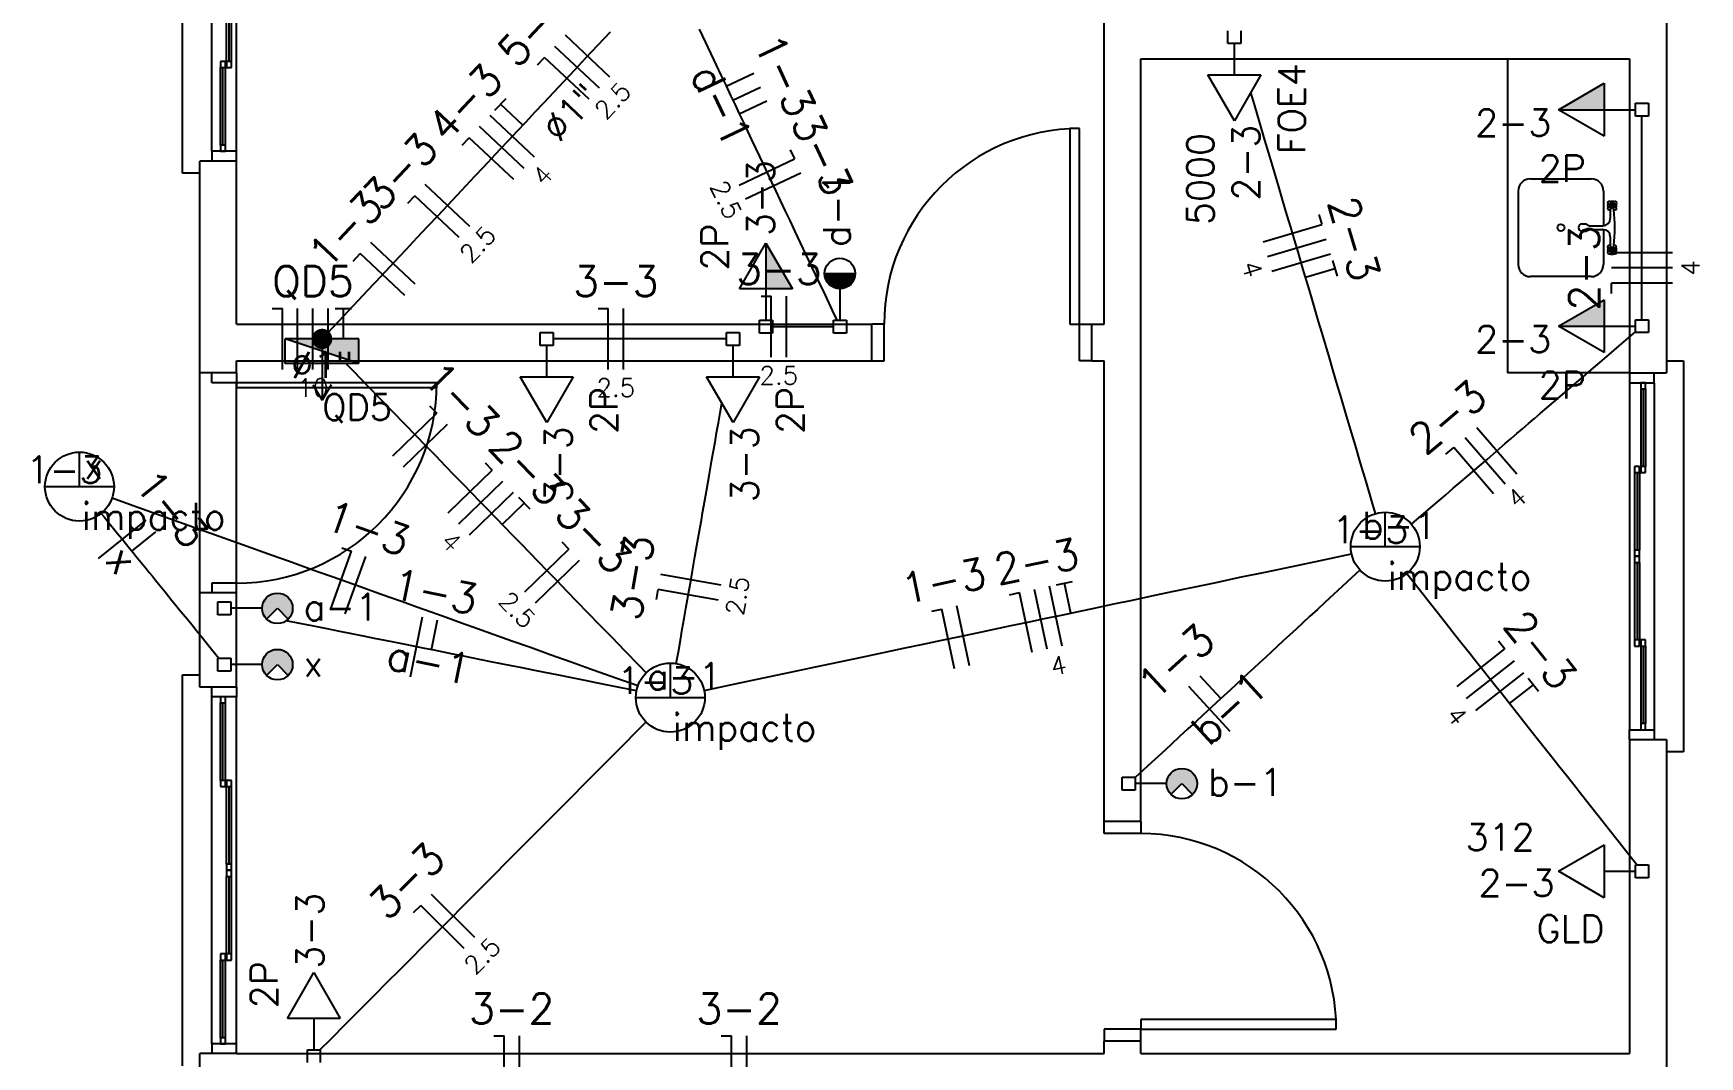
# Model space of a CAD drawing. Extents: x 241 to 398, y 106 to 179.
# Drawn here: x 366.01 to 372.83, y 126.68 to 130.87 of the extents above; entities that cross this region are included whole.
import ezdxf
from ezdxf.enums import TextEntityAlignment as Align

# ---------------------------------------------------------------- set-up
doc = ezdxf.new("R2010")
doc.units = 0
for name, color, linetype in [('ALVVISTA', 8, 'CONTINUOUS'), ('EL-CONDUTOS', 4, 'CONTINUOUS'), ('EL-FIOS', 9, 'CONTINUOUS'), ('EL-PONTOS', 9, 'CONTINUOUS'), ('EL-TEXTOS_CONDUTOS', 7, 'CONTINUOUS'), ('EL-TEXTOS_FIOS', 7, 'CONTINUOUS'), ('EL-TEXTOS_PONTOS', 5, 'CONTINUOUS'), ('P-SIMBOL', 5, 'CONTINUOUS')]:
    doc.layers.add(name, color=color, linetype=linetype)
doc.styles.add('ARIAL', font='romans.shx')

msp = doc.modelspace()

# ---------------------------------------------------------------- hatches: boundary and pattern name
at = {"layer": 'P-SIMBOL'}
for points in [[(372.4356, 130.5545), (372.2481, 130.5545), (372.4356, 130.6627)], [(369.006, 129.8211), (369.006, 130.0086), (369.1143, 129.8211)], [(369.2462, 129.8841), (369.3087, 129.8841), (369.3087, 129.8216), (369.299, 129.8221), (369.2821, 129.8276), (369.2716, 129.8336), (369.2636, 129.8406), (369.2556, 129.8511), (369.2494, 129.8641), (369.2466, 129.8771), (369.2467, 129.8841)], [(369.3712, 129.8841), (369.3087, 129.8841), (369.3087, 129.8216), (369.3184, 129.8221), (369.3353, 129.8276), (369.3458, 129.8336), (369.3538, 129.8406), (369.3618, 129.8511), (369.368, 129.8641), (369.3708, 129.8771), (369.3707, 129.8841)], [(372.4356, 129.6689), (372.2481, 129.6689), (372.4356, 129.7771)], [(367.3405, 129.5167), (367.3405, 129.6166), (367.0396, 129.6166)], [(366.9632, 128.5582), (367.0072, 128.5142), (367.0077, 128.5142), (366.9642, 128.4697), (366.9617, 128.4717), (366.9566, 128.4782), (366.9512, 128.4882), (366.9476, 128.4962), (366.9456, 128.5062), (366.9456, 128.5207), (366.9487, 128.5347), (366.9532, 128.5457)], [(366.9632, 128.5582), (367.0072, 128.5142), (367.0077, 128.5142), (366.9642, 128.4697), (366.9617, 128.4717), (366.9566, 128.4782), (366.9512, 128.4882), (366.9476, 128.4962), (366.9456, 128.5062), (366.9456, 128.5207), (366.9487, 128.5347), (366.9532, 128.5457)], [(366.9627, 128.5575), (367.0067, 128.5136), (367.0067, 128.5135), (367.0067, 128.5132), (367.0511, 128.5567), (367.0491, 128.5589), (367.0426, 128.5638), (367.0327, 128.5697), (367.0247, 128.5731), (367.0146, 128.5749), (367.0002, 128.5751), (366.9862, 128.5721), (366.9752, 128.5675), (366.9626, 128.5573)], [(367.0512, 128.5582), (367.0072, 128.5142), (367.0507, 128.4697), (367.0527, 128.4717), (367.0576, 128.4782), (367.0637, 128.4882), (367.0667, 128.4962), (367.0686, 128.5062), (367.0686, 128.5207), (367.0657, 128.5347), (367.0612, 128.5457)], [(367.0512, 128.5582), (367.0072, 128.5142), (367.0507, 128.4697), (367.0527, 128.4717), (367.0576, 128.4782), (367.0637, 128.4882), (367.0667, 128.4962), (367.0686, 128.5062), (367.0686, 128.5207), (367.0657, 128.5347), (367.0612, 128.5457)], [(366.9632, 128.3278), (367.0072, 128.2838), (367.0077, 128.2838), (366.9642, 128.2393), (366.9617, 128.2413), (366.9567, 128.2478), (366.9512, 128.2578), (366.9477, 128.2658), (366.9457, 128.2758), (366.9457, 128.2903), (366.9487, 128.3043), (366.9532, 128.3153)], [(366.9632, 128.3278), (367.0072, 128.2838), (367.0077, 128.2838), (366.9642, 128.2393), (366.9617, 128.2413), (366.9567, 128.2478), (366.9512, 128.2578), (366.9477, 128.2658), (366.9457, 128.2758), (366.9457, 128.2903), (366.9487, 128.3043), (366.9532, 128.3153)], [(366.9627, 128.3272), (367.0067, 128.2832), (367.0067, 128.2831), (367.0067, 128.2829), (367.0512, 128.3264), (367.0492, 128.3286), (367.0427, 128.3334), (367.0327, 128.3394), (367.0247, 128.3427), (367.0147, 128.3446), (367.0002, 128.3448), (366.9862, 128.3418), (366.9752, 128.3371), (366.9627, 128.327)], [(367.0512, 128.3278), (367.0072, 128.2838), (367.0507, 128.2393), (367.0527, 128.2413), (367.0577, 128.2478), (367.0637, 128.2578), (367.0667, 128.2658), (367.0687, 128.2758), (367.0687, 128.2903), (367.0657, 128.3043), (367.0612, 128.3153)], [(367.0512, 128.3278), (367.0072, 128.2838), (367.0507, 128.2393), (367.0527, 128.2413), (367.0577, 128.2478), (367.0637, 128.2578), (367.0667, 128.2658), (367.0687, 128.2758), (367.0687, 128.2903), (367.0657, 128.3043), (367.0612, 128.3153)], [(370.6637, 127.8407), (370.7077, 127.7967), (370.7082, 127.7967), (370.6647, 127.7522), (370.6622, 127.7542), (370.6571, 127.7607), (370.6517, 127.7707), (370.6481, 127.7787), (370.6461, 127.7887), (370.6461, 127.8032), (370.6492, 127.8172), (370.6537, 127.8282)], [(370.6637, 127.8407), (370.7077, 127.7967), (370.7082, 127.7967), (370.6647, 127.7522), (370.6622, 127.7542), (370.6571, 127.7607), (370.6517, 127.7707), (370.6481, 127.7787), (370.6461, 127.7887), (370.6461, 127.8032), (370.6492, 127.8172), (370.6537, 127.8282)], [(370.6632, 127.84), (370.7072, 127.7961), (370.7072, 127.796), (370.7072, 127.7957), (370.7516, 127.8392), (370.7496, 127.8414), (370.7431, 127.8463), (370.7332, 127.8522), (370.7252, 127.8556), (370.7151, 127.8574), (370.7007, 127.8576), (370.6867, 127.8546), (370.6757, 127.85), (370.6631, 127.8398)], [(370.7517, 127.8407), (370.7077, 127.7967), (370.7512, 127.7522), (370.7532, 127.7542), (370.7581, 127.7607), (370.7642, 127.7707), (370.7672, 127.7787), (370.7691, 127.7887), (370.7691, 127.8032), (370.7662, 127.8172), (370.7617, 127.8282)], [(370.7517, 127.8407), (370.7077, 127.7967), (370.7512, 127.7522), (370.7532, 127.7542), (370.7581, 127.7607), (370.7642, 127.7707), (370.7672, 127.7787), (370.7691, 127.7887), (370.7691, 127.8032), (370.7662, 127.8172), (370.7617, 127.8282)]]:
    msp.add_hatch(color=256, dxfattribs=at).paths.add_polyline_path(points)

# ---------------------------------------------------------------- linework, layer by layer
at = {"layer": 'ALVVISTA'}
for p, q in [((366.6196, 130.2948), (366.6196, 131.8948)), ((366.7396, 130.3848), (366.7396, 131.8048)), ((366.8396, 130.3848), (366.8396, 131.8048)), ((370.3896, 130.8373), (370.3896, 131.6623)), ((372.6901, 131.3123), (372.6901, 130.8373)), ((366.7996, 130.7523), (366.7996, 131.0698)), ((366.8096, 130.7523), (366.8096, 131.0698)), ((366.8196, 130.7523), (366.8196, 131.0698)), ((370.3896, 129.6773), (370.3896, 130.8373)), ((372.6901, 130.8373), (372.6901, 129.4773)), ((366.7746, 130.7523), (366.7746, 130.7273)), ((366.7946, 130.7523), (366.7746, 130.7523)), ((366.7746, 130.4098), (366.7746, 130.7273)), ((366.7746, 130.7273), (366.7946, 130.7273)), ((366.7846, 130.4098), (366.7846, 130.7273)), ((366.7946, 130.7273), (366.7946, 130.7523)), ((366.7946, 130.4098), (366.7946, 130.7273)), ((366.8196, 130.7523), (366.7996, 130.7523)), ((366.7996, 130.7523), (366.7996, 130.7273)), ((366.7996, 130.7273), (366.8196, 130.7273)), ((366.8196, 130.7273), (366.8196, 130.7523)), ((370.5396, 130.7623), (372.5396, 130.7623)), ((370.5396, 129.6023), (370.5396, 130.7623)), ((372.0396, 130.7623), (372.0396, 129.4773)), ((372.5396, 130.7623), (372.5396, 129.4773)), ((370.2496, 130.4773), (370.2496, 129.6773)), ((370.2896, 130.4773), (370.2496, 130.4773)), ((370.2896, 129.6773), (370.2896, 130.4773)), ((366.8396, 130.3848), (366.7396, 130.3848)), ((366.7396, 130.3848), (366.7396, 130.3448)), ((366.7946, 130.4098), (366.7746, 130.4098)), ((366.7746, 130.4098), (366.7746, 130.3848)), ((366.7746, 130.3848), (366.7946, 130.3848)), ((366.7946, 130.3848), (366.7946, 130.4098)), ((366.8396, 130.3448), (366.8396, 130.3848)), ((366.6896, 130.2948), (366.6196, 130.2948)), ((366.6896, 129.6023), (366.6896, 130.3448)), ((366.8396, 130.3448), (366.6896, 130.3448)), ((366.8396, 129.6773), (366.8396, 130.3448)), ((372.0836, 130.2218), (372.0836, 129.9218)), ((372.1336, 130.2718), (372.3826, 130.2718)), ((372.4326, 130.2218), (372.4326, 130.0798)), ((372.4551, 130.1673), (372.4611, 130.1618)), ((372.4611, 130.1618), (372.4551, 130.1558)), ((372.4621, 130.1748), (372.4681, 130.1688)), ((372.4681, 130.1548), (372.4621, 130.1488)), ((372.4681, 130.1688), (372.4736, 130.1748)), ((372.4681, 130.1548), (372.4736, 130.1488)), ((372.4751, 130.1618), (372.4811, 130.1678)), ((372.4751, 130.1618), (372.4806, 130.1558)), ((372.3451, 130.0873), (372.3601, 130.0873)), ((372.3601, 130.0873), (372.3751, 130.0798)), ((372.4606, 130.1448), (372.4606, 130.1098)), ((372.3451, 130.0573), (372.3601, 130.0573)), ((372.3601, 130.0573), (372.3751, 130.0648)), ((372.3751, 130.0798), (372.4306, 130.0798)), ((372.3751, 130.0648), (372.4306, 130.0648)), ((372.4326, 130.0648), (372.4326, 129.9218)), ((372.4606, 130.0348), (372.4606, 129.9988)), ((372.4551, 129.9873), (372.4606, 129.9818)), ((372.4606, 129.9818), (372.4551, 129.9758)), ((372.4621, 129.9948), (372.4681, 129.9888)), ((372.4681, 129.9748), (372.4621, 129.9688)), ((372.4681, 129.9888), (372.4736, 129.9948)), ((372.4681, 129.9748), (372.4736, 129.9688)), ((372.4751, 129.9818), (372.4811, 129.9878)), ((372.4751, 129.9818), (372.4806, 129.9758)), ((372.3826, 129.8718), (372.1336, 129.8718)), ((366.8396, 129.6773), (369.4396, 129.6773)), ((369.4396, 129.5273), (369.4396, 129.6773)), ((369.4896, 129.6773), (369.4396, 129.6773)), ((369.4896, 129.5273), (369.4896, 129.6773)), ((370.2496, 129.6773), (370.2896, 129.6773)), ((370.2896, 129.5273), (370.2896, 129.6773)), ((370.2896, 129.6773), (370.3396, 129.6773)), ((370.3396, 129.5273), (370.3396, 129.6773)), ((370.3396, 129.6773), (370.3896, 129.6773)), ((366.6896, 129.4773), (366.6896, 129.6023)), ((370.5396, 127.6423), (370.5396, 129.6023)), ((366.6896, 128.5773), (366.6896, 129.4773)), ((366.8396, 129.4773), (366.6896, 129.4773)), ((366.6896, 129.4773), (366.6896, 129.4773)), ((366.7396, 129.4373), (366.7396, 129.4773)), ((366.8396, 129.5273), (369.4396, 129.5273)), ((366.8396, 129.4773), (366.8396, 129.5273)), ((366.8396, 129.4773), (366.8396, 129.4373)), ((369.4396, 129.5273), (369.4896, 129.5273)), ((370.3396, 129.5273), (370.2896, 129.5273)), ((370.3396, 129.5273), (370.3896, 129.5273)), ((370.3896, 127.6423), (370.3896, 129.5273)), ((372.5396, 129.4773), (372.0396, 129.4773)), ((372.5396, 129.4773), (372.6901, 129.4773)), ((372.5396, 129.4773), (372.5396, 129.4373)), ((372.6396, 129.4373), (372.6396, 129.4773)), ((372.6901, 129.5273), (372.7596, 129.5273)), ((372.7596, 129.5273), (372.7596, 127.9273)), ((366.8396, 129.4373), (366.7396, 129.4373)), ((367.6596, 129.4373), (366.8396, 129.4373)), ((366.8396, 128.6173), (366.8396, 129.4373)), ((366.8396, 129.4373), (366.8396, 129.4173)), ((366.8396, 129.4173), (367.6596, 129.4173)), ((367.6596, 129.4173), (367.6596, 129.4373)), ((372.5396, 129.4373), (372.5396, 128.0173)), ((372.5396, 129.4373), (372.6396, 129.4373)), ((372.5851, 129.4373), (372.5851, 129.4123)), ((372.6046, 129.4373), (372.5851, 129.4373)), ((372.5851, 129.4123), (372.5851, 129.0948)), ((372.5851, 129.4123), (372.6046, 129.4123)), ((372.5951, 129.4123), (372.5951, 129.0948)), ((372.6046, 129.4123), (372.6046, 129.4373)), ((372.6046, 129.4123), (372.6046, 129.0948)), ((372.6396, 129.4373), (372.6396, 128.0173)), ((372.5601, 129.0948), (372.5601, 129.0698)), ((372.5796, 129.0948), (372.5601, 129.0948)), ((372.5601, 129.0698), (372.5601, 128.7523)), ((372.5601, 129.0698), (372.5796, 129.0698)), ((372.5701, 129.0698), (372.5701, 128.7523)), ((372.5796, 129.0698), (372.5796, 129.0948)), ((372.5796, 129.0698), (372.5796, 128.7523)), ((372.5851, 129.0948), (372.5851, 129.0698)), ((372.6046, 129.0948), (372.5851, 129.0948)), ((372.5851, 129.0698), (372.6046, 129.0698)), ((372.6046, 129.0698), (372.6046, 129.0948)), ((372.5796, 128.7523), (372.5601, 128.7523)), ((372.5601, 128.7523), (372.5601, 128.7273)), ((372.5601, 128.7273), (372.5796, 128.7273)), ((372.5601, 128.7273), (372.5601, 128.7023)), ((372.5796, 128.7273), (372.5601, 128.7273)), ((372.5796, 128.7273), (372.5796, 128.7523)), ((372.5796, 128.7023), (372.5796, 128.7273)), ((372.5601, 128.7023), (372.5601, 128.3848)), ((372.5601, 128.7023), (372.5796, 128.7023)), ((372.5701, 128.7023), (372.5701, 128.3848)), ((372.5796, 128.7023), (372.5796, 128.3848)), ((366.8396, 128.6173), (366.7396, 128.6173)), ((366.7396, 128.6173), (366.7396, 128.5773)), ((366.8396, 128.5773), (366.8396, 128.6173)), ((366.6896, 128.1923), (366.6896, 128.5773)), ((366.8396, 128.5773), (366.6896, 128.5773)), ((366.6896, 128.5773), (366.6896, 128.5773)), ((366.8396, 128.1923), (366.8396, 128.5773)), ((372.5796, 128.3848), (372.5601, 128.3848)), ((372.5601, 128.3848), (372.5601, 128.3598)), ((372.5796, 128.3598), (372.5796, 128.3848)), ((372.5851, 128.3848), (372.5851, 128.3598)), ((372.6046, 128.3848), (372.5851, 128.3848)), ((372.6046, 128.3598), (372.6046, 128.3848)), ((372.5601, 128.3598), (372.5796, 128.3598)), ((372.5851, 128.3598), (372.5851, 128.0423)), ((372.5851, 128.3598), (372.6046, 128.3598)), ((372.5951, 128.3598), (372.5951, 128.0423)), ((372.6046, 128.3598), (372.6046, 128.0423)), ((366.6196, 126.6423), (366.6196, 128.2423)), ((366.6196, 128.2423), (366.6896, 128.2423)), ((366.8396, 128.1923), (366.6896, 128.1923)), ((366.7396, 128.1523), (366.7396, 128.1923)), ((366.8396, 128.1923), (366.8396, 128.1523)), ((366.7396, 126.7323), (366.7396, 128.1523)), ((366.8396, 128.1523), (366.7396, 128.1523)), ((366.7746, 128.1523), (366.7746, 128.1273)), ((366.7946, 128.1523), (366.7746, 128.1523)), ((366.7746, 127.8098), (366.7746, 128.1273)), ((366.7746, 128.1273), (366.7946, 128.1273)), ((366.7846, 127.8098), (366.7846, 128.1273)), ((366.7946, 128.1273), (366.7946, 128.1523)), ((366.7946, 127.8098), (366.7946, 128.1273)), ((366.8396, 126.7323), (366.8396, 128.1523)), ((372.6046, 128.0423), (372.5851, 128.0423)), ((372.5851, 128.0423), (372.5851, 128.0173)), ((372.6046, 128.0173), (372.6046, 128.0423)), ((372.5396, 127.9773), (372.5396, 128.0173)), ((372.5396, 128.0173), (372.6396, 128.0173)), ((372.5396, 127.9773), (372.5396, 126.6923)), ((372.5396, 127.9773), (372.6901, 127.9773)), ((372.5851, 128.0173), (372.6046, 128.0173)), ((372.6396, 128.0173), (372.6396, 127.9773)), ((372.6901, 127.9773), (372.6901, 126.6173)), ((372.7596, 127.9273), (372.6901, 127.9273)), ((366.7946, 127.8098), (366.7746, 127.8098)), ((366.7746, 127.8098), (366.7746, 127.7848)), ((366.7746, 127.7848), (366.7946, 127.7848)), ((366.7946, 127.7848), (366.7946, 127.8098)), ((366.7996, 127.8098), (366.7996, 127.7848)), ((366.8196, 127.8098), (366.7996, 127.8098)), ((366.7996, 127.4673), (366.7996, 127.7848)), ((366.7996, 127.7848), (366.8196, 127.7848)), ((366.8096, 127.4673), (366.8096, 127.7848)), ((366.8196, 127.7848), (366.8196, 127.8098)), ((366.8196, 127.4673), (366.8196, 127.7848)), ((370.5396, 127.6423), (370.3896, 127.6423)), ((370.3896, 127.5923), (370.3896, 127.6423)), ((370.5396, 127.6423), (370.5396, 127.5923)), ((370.5396, 127.5923), (370.3896, 127.5923)), ((366.8196, 127.4673), (366.7996, 127.4673)), ((366.7996, 127.4673), (366.7996, 127.4423)), ((366.7996, 127.4423), (366.7996, 127.4173)), ((366.8196, 127.4423), (366.7996, 127.4423)), ((366.7996, 127.4423), (366.8196, 127.4423)), ((366.8196, 127.4423), (366.8196, 127.4673)), ((366.8196, 127.4173), (366.8196, 127.4423)), ((366.7996, 127.0998), (366.7996, 127.4173)), ((366.7996, 127.4173), (366.8196, 127.4173)), ((366.8096, 127.0998), (366.8096, 127.4173)), ((366.8196, 127.0998), (366.8196, 127.4173)), ((366.7746, 127.0998), (366.7746, 127.0748)), ((366.7946, 127.0998), (366.7746, 127.0998)), ((366.7946, 127.0748), (366.7946, 127.0998)), ((366.8196, 127.0998), (366.7996, 127.0998)), ((366.7996, 127.0998), (366.7996, 127.0748)), ((366.8196, 127.0748), (366.8196, 127.0998)), ((366.7746, 126.7573), (366.7746, 127.0748)), ((366.7746, 127.0748), (366.7946, 127.0748)), ((366.7846, 126.7573), (366.7846, 127.0748)), ((366.7946, 126.7573), (366.7946, 127.0748)), ((366.7996, 127.0748), (366.8196, 127.0748)), ((371.3396, 126.8323), (370.5396, 126.8323)), ((370.5396, 126.8323), (370.5396, 126.7923)), ((371.3396, 126.7923), (371.3396, 126.8323)), ((366.7946, 126.7573), (366.7746, 126.7573)), ((366.7746, 126.7573), (366.7746, 126.7323)), ((366.7946, 126.7323), (366.7946, 126.7573)), ((370.5396, 126.7923), (370.3896, 126.7923)), ((370.3896, 126.7923), (370.3896, 126.7423)), ((370.5396, 126.7423), (370.3896, 126.7423)), ((370.3896, 126.6923), (370.3896, 126.7423)), ((370.5396, 126.7923), (371.3396, 126.7923)), ((370.5396, 126.7423), (370.5396, 126.7923)), ((370.5396, 126.6923), (370.5396, 126.7423)), ((366.8396, 126.6923), (366.6896, 126.6923)), ((366.6896, 126.6173), (366.6896, 126.6923)), ((366.7396, 126.7323), (366.7396, 126.6923)), ((366.8396, 126.7323), (366.7396, 126.7323)), ((366.7746, 126.7323), (366.7946, 126.7323)), ((366.8396, 126.6923), (366.8396, 126.7323)), ((366.8396, 126.6923), (370.3896, 126.6923)), ((366.8396, 126.6923), (366.8396, 126.6923)), ((370.5396, 126.6923), (372.5396, 126.6923))]:
    msp.add_line(p, q, dxfattribs=at)
for centre, radius in [((372.4561, 130.1738), 0.0062), ((372.4561, 130.1498), 0.0062), ((372.4681, 130.1618), 0.00507), ((372.4796, 130.1498), 0.0062), ((372.4801, 130.1738), 0.0062), ((372.2586, 130.0718), 0.0143), ((372.4561, 129.9938), 0.0062), ((372.4561, 129.9698), 0.0062), ((372.4676, 129.9818), 0.00507), ((372.4796, 129.9938), 0.0062), ((372.4796, 129.9698), 0.0062)]:
    msp.add_circle(centre, radius, dxfattribs=at)
for centre, radius, start, end in [((370.2896, 129.6773), 0.8, 90, 180), ((372.1336, 130.2218), 0.05, 90, 180), ((372.3826, 130.2218), 0.05, 0, 90), ((372.4651, 130.1618), 0.0156, 151.28233, 208.71767), ((372.4681, 130.1568), 0.0229, 71.72559, 109.7467), ((372.4711, 130.1623), 0.0153, 329.57178, 30.42821), ((372.3451, 130.0723), 0.015, 90, 270), ((372.4306, 130.1098), 0.03, 270, 0), ((371.8456, 130.0718), 0.6339, 353.3446, 6.65547), ((372.4306, 130.0348), 0.03, 0, 90), ((372.4651, 129.9818), 0.0156, 151.28233, 208.71767), ((372.4676, 129.9823), 0.0188, 245.24622, 293.3183), ((372.4711, 129.9823), 0.0153, 329.57178, 30.42821), ((372.1336, 129.9218), 0.05, 180, 270), ((372.3826, 129.9218), 0.05, 270, 0), ((366.8396, 129.4373), 0.82, 270, 0), ((370.5396, 126.7923), 0.8, 0, 90)]:
    msp.add_arc(centre, radius, start, end, dxfattribs=at)
at = {"layer": 'EL-CONDUTOS'}
for p, q in [((367.19, 129.6166), (367.19, 129.3666)), ((367.19, 129.6166), (367.19, 129.6166)), ((367.1525, 129.4291), (367.19, 129.3666)), ((367.2275, 129.4291), (367.19, 129.3666))]:
    msp.add_line(p, q, dxfattribs=at)
at = {"layer": 'EL-CONDUTOS', "linetype": 'Continuous'}
for points in [[(367.1901, 129.6166), (367.2567, 129.6876), (367.3193, 129.7542), (367.3779, 129.8167), (367.433, 129.8754), (367.4848, 129.9306), (367.5336, 129.9825), (367.5797, 130.0316), (367.6233, 130.0781), (367.6648, 130.1222), (367.7045, 130.1644), (367.7425, 130.205), (367.7793, 130.2441), (367.815, 130.2822), (367.85, 130.3195), (367.8846, 130.3563), (367.9191, 130.393), (367.9537, 130.4298), (367.9887, 130.4671), (368.0244, 130.5052), (368.0611, 130.5443), (368.0991, 130.5847), (368.1387, 130.6269), (368.1801, 130.671), (368.2237, 130.7174), (368.2696, 130.7664), (368.3183, 130.8182), (368.37, 130.8733)], [(368.7333, 130.8838), (368.7576, 130.8322), (368.7806, 130.7835), (368.8024, 130.7375), (368.8231, 130.6938), (368.8427, 130.6522), (368.8615, 130.6125), (368.8795, 130.5744), (368.897, 130.5375), (368.9139, 130.5017), (368.9305, 130.4667), (368.9468, 130.4321), (368.963, 130.3979), (368.9792, 130.3636), (368.9955, 130.329), (369.0122, 130.2938), (369.0291, 130.2579), (369.0467, 130.2209), (369.0648, 130.1825), (369.0837, 130.1425), (369.1035, 130.1007), (369.1243, 130.0567), (369.1462, 130.0103), (369.1694, 129.9612), (369.194, 129.9092), (369.2201, 129.854), (369.2478, 129.7954), (369.2773, 129.733), (369.2961, 129.6931)], [(371.5, 128.902), (371.485, 128.9526), (371.4613, 129.0329), (371.4389, 129.1086), (371.4177, 129.1801), (371.3977, 129.2477), (371.3788, 129.3117), (371.3608, 129.3725), (371.3436, 129.4304), (371.3273, 129.4857), (371.3115, 129.5388), (371.2964, 129.5901), (371.2817, 129.6398), (371.2673, 129.6883), (371.2532, 129.7359), (371.2392, 129.783), (371.2254, 129.8299), (371.2114, 129.877), (371.1973, 129.9246), (371.183, 129.973), (371.1683, 130.0225), (371.1532, 130.0736), (371.1376, 130.1265), (371.1213, 130.1815), (371.1042, 130.2391), (371.0863, 130.2996), (371.0675, 130.3632), (371.0476, 130.4304), (371.0266, 130.5014), (371.0043, 130.5766), (370.9898, 130.6254)], [(372.5901, 129.6954), (372.5901, 129.7492), (372.5901, 129.7845), (372.5901, 129.8176), (372.5901, 129.8489), (372.5901, 129.8784), (372.5901, 129.9063), (372.5901, 129.9327), (372.5901, 129.9579), (372.5901, 129.9819), (372.5901, 130.005), (372.5901, 130.0273), (372.5901, 130.049), (372.5901, 130.0701), (372.5901, 130.091), (372.5901, 130.1117), (372.5901, 130.1324), (372.5901, 130.1532), (372.5901, 130.1744), (372.5901, 130.196), (372.5901, 130.2183), (372.5901, 130.2414), (372.5901, 130.2655), (372.5901, 130.2907), (372.5901, 130.3171), (372.5901, 130.345), (372.5901, 130.3745), (372.5901, 130.4057), (372.5901, 130.4389), (372.5901, 130.4742), (372.5901, 130.528)], [(368.845, 129.6166), (368.8024, 129.6166), (368.7721, 129.6166), (368.7435, 129.6166), (368.7166, 129.6166), (368.6912, 129.6166), (368.6672, 129.6166), (368.6445, 129.6166), (368.6228, 129.6166), (368.6021, 129.6166), (368.5822, 129.6166), (368.563, 129.6166), (368.5444, 129.6166), (368.5262, 129.6166), (368.5082, 129.6166), (368.4904, 129.6166), (368.4726, 129.6166), (368.4547, 129.6166), (368.4364, 129.6166), (368.4178, 129.6166), (368.3986, 129.6166), (368.3787, 129.6166), (368.358, 129.6166), (368.3364, 129.6166), (368.3136, 129.6166), (368.2896, 129.6166), (368.2642, 129.6166), (368.2373, 129.6166), (368.2087, 129.6166), (368.1784, 129.6166), (368.1357, 129.6166)], [(369.2822, 129.6666), (369.2692, 129.6666), (369.2587, 129.6666), (369.2487, 129.6666), (369.2393, 129.6666), (369.2303, 129.6666), (369.2218, 129.6666), (369.2136, 129.6666), (369.2058, 129.6666), (369.1983, 129.6666), (369.1911, 129.6666), (369.1841, 129.6666), (369.1773, 129.6666), (369.1706, 129.6666), (369.164, 129.6666), (369.1574, 129.6666), (369.1508, 129.6666), (369.1442, 129.6666), (369.1375, 129.6666), (369.1307, 129.6666), (369.1237, 129.6666), (369.1165, 129.6666), (369.109, 129.6666), (369.1012, 129.6666), (369.0931, 129.6666), (369.0845, 129.6666), (369.0755, 129.6666), (369.0661, 129.6666), (369.0561, 129.6666), (369.0455, 129.6666), (369.0325, 129.6666)], [(371.6473, 128.8586), (371.6786, 128.8856), (371.7165, 128.9181), (371.7523, 128.9489), (371.7861, 128.9779), (371.8181, 129.0054), (371.8486, 129.0316), (371.8776, 129.0565), (371.9053, 129.0803), (371.9319, 129.1032), (371.9576, 129.1253), (371.9826, 129.1468), (372.007, 129.1677), (372.0309, 129.1883), (372.0546, 129.2087), (372.0783, 129.229), (372.102, 129.2494), (372.126, 129.27), (372.1504, 129.291), (372.1754, 129.3125), (372.2012, 129.3347), (372.228, 129.3577), (372.2559, 129.3816), (372.285, 129.4067), (372.3156, 129.433), (372.3478, 129.4607), (372.3819, 129.4899), (372.4179, 129.5208), (372.456, 129.5536), (372.4964, 129.5884), (372.5636, 129.646)], [(367.2871, 129.5167), (367.3193, 129.4835), (367.376, 129.425), (367.4293, 129.3701), (367.4796, 129.3183), (367.5271, 129.2694), (367.5719, 129.2232), (367.6145, 129.1794), (367.655, 129.1377), (367.6937, 129.0978), (367.7308, 129.0595), (367.7667, 129.0226), (367.8015, 128.9867), (367.8356, 128.9516), (367.8691, 128.9171), (367.9024, 128.8828), (367.9357, 128.8485), (367.9693, 128.814), (368.0033, 128.7789), (368.0382, 128.743), (368.074, 128.7061), (368.1112, 128.6678), (368.1499, 128.628), (368.1904, 128.5862), (368.233, 128.5424), (368.2778, 128.4962), (368.3253, 128.4473), (368.3756, 128.3956), (368.429, 128.3406), (368.4857, 128.2822), (368.5165, 128.2504)], [(368.6393, 128.2882), (368.6477, 128.3365), (368.656, 128.3841), (368.6639, 128.4292), (368.6714, 128.4721), (368.6786, 128.513), (368.6854, 128.552), (368.6919, 128.5893), (368.6982, 128.625), (368.7042, 128.6594), (368.71, 128.6926), (368.7156, 128.7247), (368.721, 128.7559), (368.7264, 128.7865), (368.7316, 128.8164), (368.7368, 128.8461), (368.7419, 128.8755), (368.7471, 128.9048), (368.7522, 128.9343), (368.7574, 128.9641), (368.7627, 128.9943), (368.7681, 129.0252), (368.7737, 129.0569), (368.7794, 129.0895), (368.7853, 129.1232), (368.7914, 129.1583), (368.7978, 129.1948), (368.8044, 129.2329), (368.8114, 129.2728), (368.8187, 129.3147), (368.8257, 129.3539)], [(368.4819, 128.1966), (368.3957, 128.2274), (368.2994, 128.2617), (368.2089, 128.2941), (368.1236, 128.3245), (368.0431, 128.3533), (367.967, 128.3804), (367.8948, 128.4062), (367.826, 128.4308), (367.7604, 128.4542), (367.6974, 128.4767), (367.6365, 128.4984), (367.5774, 128.5195), (367.5196, 128.5402), (367.4627, 128.5605), (367.4062, 128.5806), (367.3498, 128.6008), (367.2929, 128.6211), (367.2351, 128.6418), (367.176, 128.6629), (367.1151, 128.6846), (367.0521, 128.7071), (366.9864, 128.7305), (366.9177, 128.7551), (366.8455, 128.7808), (366.7694, 128.808), (366.6889, 128.8368), (366.6036, 128.8672), (366.5131, 128.8996), (366.4168, 128.9339), (366.3306, 128.9647)], [(366.2867, 128.9026), (366.2985, 128.888), (366.3179, 128.8642), (366.3362, 128.8416), (366.3537, 128.8202), (366.3702, 128.7998), (366.3861, 128.7803), (366.4012, 128.7617), (366.4158, 128.7438), (366.4298, 128.7265), (366.4434, 128.7097), (366.4568, 128.6934), (366.4698, 128.6773), (366.4827, 128.6614), (366.4956, 128.6456), (366.5084, 128.6298), (366.5214, 128.6139), (366.5345, 128.5977), (366.5479, 128.5812), (366.5617, 128.5643), (366.5759, 128.5469), (366.5906, 128.5287), (366.6059, 128.5099), (366.622, 128.4901), (366.6388, 128.4694), (366.6565, 128.4477), (366.6751, 128.4247), (366.6948, 128.4005), (366.7156, 128.3749), (366.7377, 128.3478), (366.768, 128.3104)], [(368.7531, 128.1782), (368.8803, 128.2051), (368.9967, 128.2297), (369.1063, 128.2528), (369.2095, 128.2746), (369.3069, 128.2951), (369.399, 128.3146), (369.4864, 128.333), (369.5695, 128.3506), (369.649, 128.3673), (369.7252, 128.3834), (369.7989, 128.399), (369.8704, 128.4141), (369.9403, 128.4288), (370.0092, 128.4434), (370.0775, 128.4578), (370.1459, 128.4722), (370.2147, 128.4868), (370.2847, 128.5015), (370.3562, 128.5166), (370.4298, 128.5322), (370.5061, 128.5483), (370.5855, 128.565), (370.6687, 128.5826), (370.756, 128.601), (370.8482, 128.6205), (370.9456, 128.6411), (371.0488, 128.6628), (371.1584, 128.686), (371.2748, 128.7106), (371.4019, 128.7374)], [(371.4364, 128.6707), (371.4016, 128.6387), (371.3638, 128.6037), (371.328, 128.5707), (371.2942, 128.5394), (371.2621, 128.5098), (371.2317, 128.4817), (371.2027, 128.4549), (371.175, 128.4293), (371.1483, 128.4047), (371.1226, 128.381), (371.0977, 128.3579), (371.0733, 128.3354), (371.0493, 128.3133), (371.0256, 128.2914), (371.002, 128.2696), (370.9783, 128.2476), (370.9543, 128.2255), (370.9299, 128.2029), (370.9048, 128.1798), (370.879, 128.156), (370.8523, 128.1313), (370.8244, 128.1055), (370.7952, 128.0786), (370.7646, 128.0503), (370.7324, 128.0206), (370.6984, 127.9891), (370.6624, 127.9559), (370.6243, 127.9207), (370.5838, 127.8833), (370.5166, 127.8214)], [(372.569, 127.4646), (372.5426, 127.4982), (372.498, 127.5547), (372.456, 127.6078), (372.4165, 127.6578), (372.3793, 127.7049), (372.3442, 127.7493), (372.311, 127.7913), (372.2795, 127.8311), (372.2496, 127.869), (372.221, 127.9052), (372.1935, 127.9399), (372.167, 127.9735), (372.1413, 128.006), (372.1162, 128.0378), (372.0914, 128.0691), (372.0669, 128.1002), (372.0424, 128.1312), (372.0176, 128.1624), (371.9926, 128.1942), (371.967, 128.2266), (371.9406, 128.2599), (371.9133, 128.2945), (371.8849, 128.3304), (371.8551, 128.3681), (371.8239, 128.4076), (371.7909, 128.4493), (371.7561, 128.4933), (371.7192, 128.54), (371.6801, 128.5896), (371.6277, 128.6558)], [(368.4764, 128.1768), (368.3792, 128.1962), (368.3178, 128.2085), (368.2597, 128.2202), (368.2044, 128.2312), (368.1519, 128.2417), (368.1019, 128.2517), (368.0542, 128.2613), (368.0084, 128.2704), (367.9645, 128.2792), (367.9221, 128.2877), (367.881, 128.2959), (367.841, 128.3039), (367.8018, 128.3118), (367.7632, 128.3195), (367.7251, 128.3271), (367.687, 128.3347), (367.6489, 128.3424), (367.6104, 128.3501), (367.5714, 128.3579), (367.5316, 128.3658), (367.4907, 128.374), (367.4486, 128.3824), (367.405, 128.3912), (367.3596, 128.4002), (367.3123, 128.4097), (367.2628, 128.4196), (367.2108, 128.43), (367.1561, 128.441), (367.0986, 128.4525), (367.0436, 128.4635)], [(367.1829, 126.7082), (367.2247, 126.7503), (367.2887, 126.8147), (367.3488, 126.8751), (367.4052, 126.9319), (367.4582, 126.9852), (367.5081, 127.0355), (367.5553, 127.0829), (367.6, 127.1279), (367.6424, 127.1706), (367.683, 127.2114), (367.7219, 127.2506), (367.7595, 127.2884), (367.7961, 127.3252), (367.832, 127.3613), (367.8674, 127.3969), (367.9027, 127.4324), (367.9381, 127.468), (367.9739, 127.5041), (368.0105, 127.5409), (368.048, 127.5787), (368.0869, 127.6178), (368.1274, 127.6586), (368.1698, 127.7012), (368.2144, 127.7461), (368.2615, 127.7935), (368.3114, 127.8436), (368.3643, 127.8969), (368.4206, 127.9535), (368.4805, 128.0138), (368.5153, 128.0489)]]:
    msp.add_lwpolyline(points, dxfattribs=at)
at = {"layer": 'EL-CONDUTOS', "const_width": 0.0417}
msp.add_lwpolyline([(367.1692, 129.6166, 1), (367.2109, 129.6166, 1)], format="xyb", close=True, dxfattribs=at)
at = {"layer": 'EL-FIOS'}
for p, q in [((368.3679, 130.6884), (368.1857, 130.8595)), ((368.0716, 130.738), (368.1001, 130.7684)), ((368.2823, 130.5973), (368.1001, 130.7684)), ((368.3251, 130.6428), (368.1429, 130.814)), ((368.8436, 130.6504), (368.9566, 130.7038)), ((368.8703, 130.5939), (368.9833, 130.6473)), ((367.8973, 130.5524), (367.943, 130.601)), ((368.0113, 130.4912), (367.9201, 130.5767)), ((368.897, 130.5374), (369.01, 130.5908)), ((368.0596, 130.3601), (367.8774, 130.5312)), ((367.7633, 130.4097), (367.7918, 130.4401)), ((367.974, 130.2689), (367.7918, 130.4401)), ((368.0168, 130.3145), (367.8346, 130.4856)), ((369.1046, 130.3908), (369.1224, 130.3531)), ((368.8963, 130.2463), (369.1224, 130.3531)), ((368.9231, 130.1898), (369.1491, 130.2966)), ((367.7941, 130.0773), (367.6118, 130.2484)), ((367.5405, 130.1725), (367.569, 130.2028)), ((367.7513, 130.0317), (367.569, 130.2028)), ((371.0404, 130.0143), (371.2802, 130.0852)), ((371.2683, 130.1252), (371.2802, 130.0852)), ((371.0582, 129.9543), (371.2979, 130.0253)), ((367.3178, 129.9352), (367.3463, 129.9656)), ((367.5285, 129.7945), (367.3463, 129.9656)), ((367.5713, 129.8401), (367.3891, 130.0112)), ((371.0759, 129.8944), (371.3156, 129.9654)), ((372.7151, 129.9696), (372.4651, 129.9696)), ((371.2135, 129.87), (371.3334, 129.9054)), ((371.3239, 129.9374), (371.3428, 129.8735)), ((372.7151, 129.9071), (372.4651, 129.9071)), ((372.7151, 129.8446), (372.4651, 129.8446)), ((372.4651, 129.8029), (372.4651, 129.8446)), ((366.9859, 129.7416), (367.0275, 129.7416)), ((367.0275, 129.4916), (367.0275, 129.7416)), ((367.09, 129.4916), (367.09, 129.7416)), ((367.1525, 129.4916), (367.1525, 129.7416)), ((367.215, 129.4916), (367.215, 129.7416)), ((367.2442, 129.7416), (367.3109, 129.7416)), ((367.2775, 129.6166), (367.2775, 129.7416)), ((368.319, 129.7416), (368.3607, 129.7416)), ((368.3607, 129.4916), (368.3607, 129.7416)), ((368.4232, 129.4916), (368.4232, 129.7416)), ((368.986, 129.7916), (369.0277, 129.7916)), ((369.0277, 129.5416), (369.0277, 129.7916)), ((369.0902, 129.5416), (369.0902, 129.7916)), ((367.6301, 129.3427), (367.6591, 129.3128)), ((367.4798, 129.1387), (367.6591, 129.3128)), ((367.5233, 129.0938), (367.7027, 129.268)), ((372.0303, 129.023), (371.8674, 129.2126)), ((372.0777, 129.0637), (371.9148, 129.2534)), ((371.7884, 129.1447), (371.82, 129.1719)), ((371.9829, 128.9823), (371.82, 129.1719)), ((367.7065, 128.9052), (367.8858, 129.0794)), ((367.8568, 129.1093), (367.8858, 129.0794)), ((367.75, 128.8604), (367.9294, 129.0345)), ((367.7935, 128.8155), (367.9729, 128.9897)), ((367.9268, 128.8578), (368.0164, 128.9449)), ((367.9932, 128.9688), (368.0397, 128.9209)), ((366.2759, 128.7177), (366.4699, 128.8754)), ((366.4123, 128.7481), (366.5093, 128.8269)), ((368.1706, 128.7861), (368.1996, 128.7562)), ((367.2259, 128.5123), (367.3099, 128.7478)), ((367.2707, 128.7618), (367.3099, 128.7478)), ((367.2847, 128.4913), (367.3688, 128.7267)), ((368.0202, 128.5821), (368.1996, 128.7562)), ((368.0638, 128.5372), (368.2431, 128.7114)), ((368.8223, 128.6093), (368.576, 128.6524)), ((368.5581, 128.5498), (368.5652, 128.5908)), ((368.8115, 128.5478), (368.5652, 128.5908)), ((370.1568, 128.3468), (370.1051, 128.5914)), ((370.2179, 128.3597), (370.1663, 128.6043)), ((370.1948, 128.6103), (370.2601, 128.6241)), ((370.2533, 128.4949), (370.2274, 128.6172)), ((369.8384, 128.2796), (369.7868, 128.5242)), ((370.0032, 128.5699), (370.044, 128.5785)), ((370.0956, 128.3339), (370.044, 128.5785)), ((367.5513, 128.2344), (367.6004, 128.4795)), ((367.6372, 128.3447), (367.6617, 128.4673)), ((369.6848, 128.5027), (369.7256, 128.5113)), ((369.7772, 128.2667), (369.7256, 128.5113)), ((372.0038, 128.3815), (372.0296, 128.3488)), ((371.8335, 128.1938), (372.0296, 128.3488)), ((371.8723, 128.1448), (372.0684, 128.2998)), ((371.911, 128.0958), (372.1071, 128.2508)), ((370.906, 128.0108), (370.7364, 128.1944)), ((370.8671, 128.145), (370.7823, 128.2368)), ((372.0478, 128.1242), (372.1459, 128.2017)), ((372.1252, 128.2279), (372.1666, 128.1756)), ((367.5643, 127.2693), (367.5936, 127.2988)), ((367.771, 127.1226), (367.5936, 127.2988)), ((367.815, 127.1669), (367.6377, 127.3432)), ((367.893, 126.7652), (367.9347, 126.7652)), ((367.9347, 126.5152), (367.9347, 126.7652)), ((367.9972, 126.5152), (367.9972, 126.7652)), ((368.8234, 126.7652), (368.8651, 126.7652)), ((368.8651, 126.5152), (368.8651, 126.7652)), ((368.9276, 126.5152), (368.9276, 126.7652))]:
    msp.add_line(p, q, dxfattribs=at)
at = {"layer": 'EL-PONTOS', "linetype": 'Continuous'}
msp.add_circle((367.19, 129.6166), 0.025, dxfattribs=at)
at = {"layer": 'P-SIMBOL'}
for p, q in [((370.8964, 130.8251), (370.8964, 130.8781)), ((370.9494, 130.8781), (370.9494, 130.8251)), ((370.9494, 130.8251), (370.8964, 130.8251)), ((370.9229, 130.6971), (370.9229, 130.8251)), ((370.8147, 130.6971), (371.0312, 130.6971)), ((370.9229, 130.5096), (370.8147, 130.6971)), ((371.0312, 130.6971), (370.9229, 130.5096)), ((372.2481, 130.5545), (372.4356, 130.6627)), ((372.4356, 130.6627), (372.4356, 130.4462)), ((372.5636, 130.581), (372.6166, 130.581)), ((372.5636, 130.528), (372.5636, 130.581)), ((372.6166, 130.581), (372.6166, 130.528)), ((372.4356, 130.4462), (372.2481, 130.5545)), ((372.2481, 130.5545), (372.4356, 130.5545)), ((372.4356, 130.5545), (372.5636, 130.5545)), ((372.6166, 130.528), (372.5636, 130.528)), ((368.8978, 129.8211), (369.006, 130.0086)), ((369.006, 130.0086), (369.1143, 129.8211)), ((369.006, 130.0086), (369.006, 129.8211)), ((369.2462, 129.8841), (369.3712, 129.8841)), ((369.1143, 129.8211), (368.8978, 129.8211)), ((369.006, 129.8211), (369.006, 129.6931)), ((369.3087, 129.8216), (369.3087, 129.6931)), ((372.2481, 129.6689), (372.4356, 129.7771)), ((372.4356, 129.7771), (372.4356, 129.5606)), ((368.9795, 129.6401), (368.9795, 129.6931)), ((368.9795, 129.6931), (369.0325, 129.6931)), ((369.0325, 129.6931), (369.0325, 129.6401)), ((369.2822, 129.6401), (369.2822, 129.6931)), ((369.2822, 129.6931), (369.3352, 129.6931)), ((369.3352, 129.6931), (369.3352, 129.6401)), ((372.5636, 129.6424), (372.5636, 129.6954)), ((372.5636, 129.6954), (372.6166, 129.6954)), ((372.6166, 129.6954), (372.6166, 129.6424)), ((367.3405, 129.5167), (367.0396, 129.6166)), ((367.3405, 129.6166), (367.0396, 129.6166)), ((367.0396, 129.5167), (367.0396, 129.6166)), ((367.3405, 129.5167), (367.3405, 129.6166)), ((368.0827, 129.5901), (368.0827, 129.6431)), ((368.0827, 129.6431), (368.1357, 129.6431)), ((368.1357, 129.6431), (368.1357, 129.5901)), ((368.845, 129.6431), (368.898, 129.6431)), ((368.845, 129.5901), (368.845, 129.6431)), ((368.898, 129.6431), (368.898, 129.5901)), ((369.0325, 129.6401), (368.9795, 129.6401)), ((369.3352, 129.6401), (369.2822, 129.6401)), ((372.4356, 129.5606), (372.2481, 129.6689)), ((372.2481, 129.6689), (372.4356, 129.6689)), ((372.4356, 129.6689), (372.5636, 129.6689)), ((372.6166, 129.6424), (372.5636, 129.6424)), ((368.1357, 129.5901), (368.0827, 129.5901)), ((368.1092, 129.4621), (368.1092, 129.5901)), ((368.898, 129.5901), (368.845, 129.5901)), ((368.8715, 129.4621), (368.8715, 129.5901)), ((367.3405, 129.5167), (367.0396, 129.5167)), ((368.001, 129.4621), (368.2175, 129.4621)), ((368.1092, 129.2746), (368.001, 129.4621)), ((368.2175, 129.4621), (368.1092, 129.2746)), ((368.7633, 129.4621), (368.9798, 129.4621)), ((368.8715, 129.2746), (368.7633, 129.4621)), ((368.9798, 129.4621), (368.8715, 129.2746)), ((366.1976, 129.0122), (366.1976, 129.1535)), ((366.0563, 129.0122), (366.3388, 129.0122)), ((371.5401, 128.7666), (371.5401, 128.9078)), ((371.3989, 128.7666), (371.6814, 128.7666)), ((366.7631, 128.4878), (366.7631, 128.5408)), ((366.7631, 128.5408), (366.8161, 128.5408)), ((366.8161, 128.5408), (366.8161, 128.4878)), ((366.9447, 128.5143), (366.8161, 128.5143)), ((366.9626, 128.4701), (367.0072, 128.5143)), ((367.0072, 128.5143), (367.0511, 128.4701)), ((366.8161, 128.4878), (366.7631, 128.4878)), ((366.7631, 128.3104), (366.8162, 128.3104)), ((366.7631, 128.2574), (366.7631, 128.3104)), ((366.8162, 128.3104), (366.8162, 128.2574)), ((366.8162, 128.2574), (366.7631, 128.2574)), ((366.9447, 128.2839), (366.8162, 128.2839)), ((366.9627, 128.2397), (367.0072, 128.2839)), ((367.0072, 128.2839), (367.0512, 128.2397)), ((368.6149, 128.1491), (368.6149, 128.2903)), ((368.4737, 128.1491), (368.7562, 128.1491)), ((370.4636, 127.8233), (370.5166, 127.8233)), ((370.4636, 127.7703), (370.4636, 127.8233)), ((370.5166, 127.7703), (370.4636, 127.7703)), ((370.5166, 127.8233), (370.5166, 127.7703)), ((370.6452, 127.7968), (370.5166, 127.7968)), ((370.6631, 127.7526), (370.7077, 127.7968)), ((370.7077, 127.7968), (370.7516, 127.7526)), ((372.2481, 127.4381), (372.4356, 127.5463)), ((372.4356, 127.5463), (372.4356, 127.3298)), ((372.4356, 127.3298), (372.2481, 127.4381)), ((372.4356, 127.4381), (372.5636, 127.4381)), ((372.5636, 127.4646), (372.6166, 127.4646)), ((372.5636, 127.4116), (372.5636, 127.4646)), ((372.6166, 127.4646), (372.6166, 127.4116)), ((372.6166, 127.4116), (372.5636, 127.4116)), ((367.0482, 126.8361), (367.1564, 127.0236)), ((367.1564, 127.0236), (367.2647, 126.8361)), ((367.2647, 126.8361), (367.0482, 126.8361)), ((367.1564, 126.8361), (367.1564, 126.7081)), ((367.1299, 126.6551), (367.1299, 126.7081)), ((367.1299, 126.7081), (367.1829, 126.7081)), ((367.1829, 126.7081), (367.1829, 126.6551))]:
    msp.add_line(p, q, dxfattribs=at)
for centre, radius in [((369.3087, 129.8841), 0.0625), ((366.1976, 129.0122), 0.1412), ((371.5401, 128.7666), 0.1412), ((367.0072, 128.5143), 0.0625), ((367.0072, 128.2839), 0.0625), ((368.6149, 128.1491), 0.1412), ((370.7077, 127.7968), 0.0625)]:
    msp.add_circle(centre, radius, dxfattribs=at)

# ---------------------------------------------------------------- texts
at = {"layer": 'EL-TEXTOS_CONDUTOS', "style": 'ARIAL'}
msp.add_text('%%c1"', height=0.1059, rotation=46.80247, dxfattribs=at).set_placement((368.2455, 130.5086), align=Align.CENTER)
msp.add_text('%%c1"', height=0.1059, dxfattribs=at).set_placement((367.19, 129.4577), align=Align.CENTER)
at = {"layer": 'EL-TEXTOS_FIOS', "style": 'ARIAL'}
for s, height, rotation, p in [('5-3', 0.12355, 46.803, (368.1069, 130.8478)), ('1-3', 0.12355, 295.30399, (369.028, 130.6685)), ('4-3', 0.12355, 46.803, (367.8199, 130.5422)), ('d-1', 0.12355, 295.30399, (368.7684, 130.5458)), ('2.5', 0.07413, 46.803, (368.4062, 130.5667)), ('3-3', 0.12355, 295.30399, (369.1804, 130.346)), ('3-3', 0.12355, 46.803, (367.5544, 130.2594)), ('4', 0.0741, 46.803, (368.1193, 130.2612)), ('1-3', 0.12355, 46.803, (367.3317, 130.0222)), ('2.5', 0.07413, 295.30399, (368.8092, 130.1705)), ('2-3', 0.12355, 286.48999, (371.3541, 130.0094)), ('2.5', 0.07413, 46.803, (367.8537, 129.9784)), ('2-3', 0.12355, 90, (372.4157, 129.9071)), ('4', 0.0741, 286.48999, (370.9604, 129.8928)), ('4', 0.0741, 90, (372.8263, 129.9071)), ('1-3', 0.12355, 314.15601, (367.7164, 129.3249)), ('2-3', 0.12355, 40.674, (371.8352, 129.2501)), ('2-3', 0.12355, 314.15601, (367.9866, 129.0465)), ('1-3', 0.12355, 309.10901, (366.5279, 128.8823)), ('4', 0.0741, 40.674, (372.1028, 128.9387)), ('1-3', 0.12355, 340.35101, (367.356, 128.7838)), ('3-3', 0.12355, 314.15601, (368.2568, 128.7683)), ('4', 0.0741, 314.15601, (367.692, 128.7605)), ('3-3', 0.12355, 80.082, (368.522, 128.6301)), ('2-3', 0.12355, 11.92, (370.1255, 128.6462)), ('x', 0.1235, 309.10901, (366.3249, 128.677)), ('1-3', 0.12355, 11.92, (369.746, 128.5661)), ('1-3', 0.12355, 348.68601, (367.6407, 128.5218)), ('2.5', 0.07413, 80.082, (368.9264, 128.5594)), ('2.5', 0.07413, 314.15601, (367.9622, 128.4822)), ('1-3', 0.12355, 42.726, (370.7258, 128.2519)), ('2-3', 0.12355, 308.32101, (372.1265, 128.3059)), ('a-1', 0.12355, 348.68601, (367.6151, 128.2342)), ('4', 0.0741, 11.92, (370.2103, 128.2445)), ('b-1', 0.12355, 42.726, (370.9436, 128.0623)), ('4', 0.0741, 308.32101, (371.8044, 128.0513)), ('3-3', 0.12355, 45.176, (367.5806, 127.3558)), ('2.5', 0.07413, 45.176, (367.8719, 127.0664))]:
    msp.add_text(s, height=height, rotation=rotation, dxfattribs=at).set_placement(p, align=Align.CENTER)
for s, height, p in [('3-3', 0.12355, (369.0589, 129.841)), ('QD5', 0.12355, (367.1525, 129.791)), ('3-3', 0.12355, (368.3919, 129.791)), ('2.5', 0.07413, (369.0589, 129.4304)), ('10', 0.07413, (367.1525, 129.3804)), ('2.5', 0.07413, (368.3919, 129.3804)), ('3-2', 0.12355, (367.9659, 126.8146)), ('3-2', 0.12355, (368.8964, 126.8146))]:
    msp.add_text(s, height=height, dxfattribs=at).set_placement(p, align=Align.CENTER)
at = {"layer": 'EL-TEXTOS_PONTOS', "style": 'ARIAL'}
for s, p in [('FOE4', (371.2126, 130.5589)), ('5000', (370.8381, 130.2713)), ('2-3', (371.0253, 130.3382)), ('3-3', (369.0391, 130.1933)), ('2P', (368.8518, 129.9927)), ('2P', (368.3989, 129.3239)), ('2P', (369.1612, 129.3239)), ('3-3', (368.2116, 129.1032)), ('3-3', (368.9739, 129.1032)), ('3-3', (367.1952, 127.195)), ('2P', (367.008, 126.9742))]:
    msp.add_text(s, height=0.11, rotation=90, dxfattribs=at).set_placement(p, align=Align.CENTER)
for s, p in [('2-3', (372.0634, 130.4464)), ('2P', (372.264, 130.2591)), ('2-3', (372.0634, 129.5608)), ('2P', (372.264, 129.3735)), ('1-3', (366.1359, 129.0271)), ('x', (366.2543, 129.0445)), ('impacto', (366.5011, 128.8356)), ('1-3', (371.4785, 128.7815)), ('b-1', (371.5969, 128.7989)), ('impacto', (371.8437, 128.59)), ('1-3', (368.5533, 128.164)), ('a-1', (368.6717, 128.1814)), ('impacto', (368.9185, 127.9725)), ('312', (372.0099, 127.5229)), ('2-3', (372.0768, 127.3357)), ('GLD', (372.2975, 127.1484))]:
    msp.add_text(s, height=0.11, dxfattribs=at).set_placement(p, align=Align.CENTER)
msp.add_text('d-1', height=0.11, rotation=90, dxfattribs=at).set_placement((369.3506, 129.9928))
for s, height, p in [('QD5', 0.1059, (367.19, 129.2847)), ('a-1', 0.11, (367.1137, 128.4651)), ('x', 0.11, (367.1137, 128.2347)), ('b-1', 0.11, (370.8142, 127.7476))]:
    msp.add_text(s, height=height, dxfattribs=at).set_placement(p)

doc.saveas('drawing.dxf')
